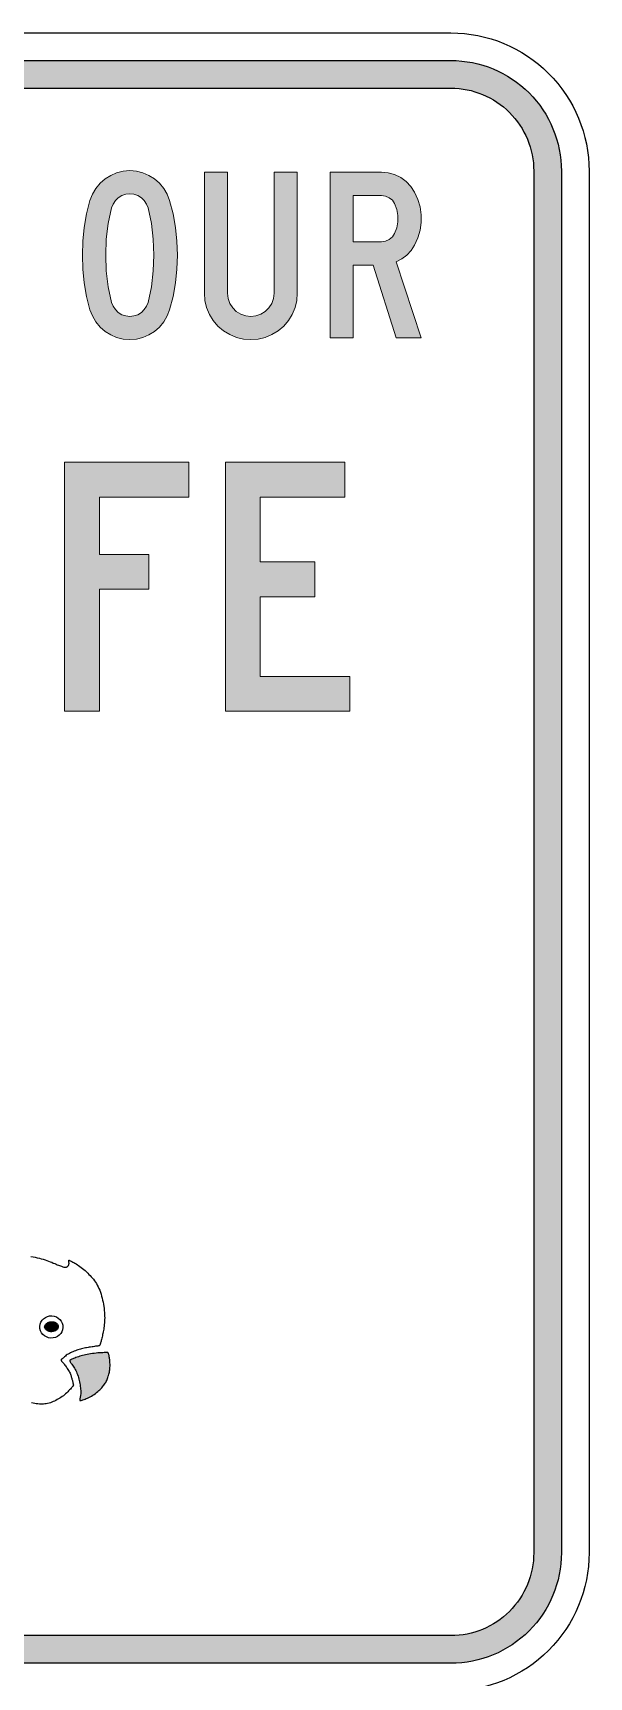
# Model space of a CAD drawing. Header units: millimetres. Extents: x 148 to 268, y 78 to 276.
# Drawn here: x 228.1 to 268.3, y 157.4 to 276.4 of the extents above; entities that cross this region are included whole.
import ezdxf

# ---------------------------------------------------------------- set-up
doc = ezdxf.new("R2010")
doc.units = ezdxf.units.MM
doc.layers.add('GREEN', color=96, linetype='Continuous')
doc.layers.add('L35', color=3, linetype='Continuous')

msp = doc.modelspace()

# ---------------------------------------------------------------- hatches: boundary and pattern name
at = {"layer": 'GREEN'}
h = msp.add_hatch(color=256, dxfattribs=at)
edge = h.paths.add_edge_path(flags=16)
edge.add_line((152.29, 166.42), (152.29, 266.42))
edge.add_arc((158.29, 266.42), 6, 90, 180, ccw=False)
edge.add_line((158.29, 272.42), (258.29, 272.42))
edge.add_arc((258.29, 266.42), 6, 0, 90, ccw=False)
edge.add_line((264.29, 266.42), (264.29, 166.42))
edge.add_arc((258.29, 166.42), 6, -90, 0, ccw=False)
edge.add_line((258.29, 160.42), (158.29, 160.42))
edge.add_arc((158.29, 166.42), 6, 180, 270, ccw=False)
edge = h.paths.add_edge_path()
edge.add_line((150.29, 166.42), (150.29, 266.42))
edge.add_arc((158.29, 266.42), 8, 90, 180, ccw=False)
edge.add_line((158.29, 274.42), (258.29, 274.42))
edge.add_arc((258.29, 266.42), 8, 0, 90, ccw=False)
edge.add_line((266.29, 266.42), (266.29, 166.42))
edge.add_arc((258.29, 166.42), 8, -90, 0, ccw=False)
edge.add_line((258.29, 158.42), (158.29, 158.42))
edge.add_arc((158.29, 166.42), 8, 180, 270, ccw=False)
h = msp.add_hatch(color=256, dxfattribs=at)
h.paths.add_polyline_path([(177.82, 266.34), (177.82, 254.34), (179.49, 254.34), (179.49, 259.61), (180.94, 259.61), (182.61, 254.34), (184.41, 254.34), (182.61, 259.85), (183.01, 260.07), (183.37, 260.34), (183.69, 260.67), (183.93, 261.06), (184.17, 261.58), (184.32, 262.13), (184.41, 262.69), (184.41, 263.26), (184.32, 263.83), (184.17, 264.37), (183.93, 264.89), (183.66, 265.31), (183.33, 265.66), (182.93, 265.95), (182.49, 266.16), (182.02, 266.29), (181.53, 266.34)])
h.paths.add_polyline_path([(181.53, 264.66), (181.82, 264.61), (182.1, 264.49), (182.32, 264.31), (182.49, 264.06), (182.64, 263.64), (182.73, 263.2), (182.73, 262.75), (182.64, 262.31), (182.49, 261.89), (182.32, 261.65), (182.1, 261.46), (181.82, 261.34), (181.53, 261.3), (179.49, 261.3), (179.49, 264.66)], flags=16)
h.paths.add_polyline_path([(167, 257.22), (166.96, 256.75), (166.86, 256.29), (166.68, 255.85), (166.43, 255.45), (166.12, 255.09), (165.76, 254.78), (165.36, 254.54), (164.93, 254.36), (164.47, 254.25), (164, 254.22), (163.49, 254.26), (163, 254.39), (162.53, 254.6), (162.12, 254.9), (161.76, 255.25), (161.46, 255.67), (161.24, 256.13), (160.94, 257.04), (160.71, 257.96), (160.57, 258.91), (160.49, 259.86), (160.49, 260.81), (160.57, 261.77), (160.71, 262.71), (160.94, 263.63), (161.24, 264.54), (161.46, 265), (161.76, 265.42), (162.12, 265.78), (162.53, 266.07), (163, 266.28), (163.49, 266.42), (164, 266.46), (164.47, 266.42), (164.93, 266.31), (165.36, 266.13), (165.76, 265.89), (166.12, 265.58), (166.43, 265.22), (166.68, 264.82), (166.86, 264.38), (166.96, 263.93), (167, 263.46), (165.32, 263.46), (165.28, 263.8), (165.14, 264.12), (164.94, 264.39), (164.66, 264.6), (164.35, 264.73), (164, 264.78), (163.69, 264.74), (163.4, 264.63), (163.15, 264.45), (162.94, 264.21), (162.8, 263.94), (162.53, 263.06), (162.34, 262.16), (162.22, 261.25), (162.18, 260.34), (162.22, 259.42), (162.34, 258.51), (162.53, 257.61), (162.8, 256.73), (162.94, 256.46), (163.15, 256.22), (163.4, 256.05), (163.69, 255.94), (164, 255.9), (164.35, 255.94), (164.66, 256.07), (164.94, 256.28), (165.14, 256.55), (165.28, 256.87), (165.32, 257.22), (165.32, 257.46), (167, 257.46)])
h.paths.add_polyline_path([(186.41, 254.34), (186.41, 266.34), (192.17, 266.34), (192.17, 264.66), (188.09, 264.66), (188.09, 261.54), (190.73, 261.54), (190.73, 259.86), (188.09, 259.86), (188.09, 256.01), (192.41, 256.01), (192.41, 254.34)])
h.paths.add_polyline_path([(172.94, 259.37), (171.26, 259.37), (172.1, 262.97)], flags=16)
h.paths.add_polyline_path([(168.38, 254.34), (171.14, 266.34), (173.06, 266.34), (175.82, 254.34), (174.13, 254.34), (173.29, 257.7), (170.9, 257.7), (170.06, 254.34)])
h.paths.add_polyline_path([(201.71, 254.34), (201.71, 266.34), (207.71, 266.34), (207.71, 264.66), (203.39, 264.66), (203.39, 261.89), (205.79, 261.89), (205.79, 260.22), (203.39, 260.22), (203.39, 254.34)])
h.paths.add_polyline_path([(215.29, 256.37), (215.54, 257.35), (215.71, 258.34), (215.81, 259.33), (215.86, 260.34), (215.81, 261.34), (215.71, 262.34), (215.54, 263.32), (215.29, 264.3), (215.12, 264.74), (214.87, 265.16), (214.58, 265.54), (214.21, 265.85), (213.81, 266.11), (213.36, 266.3), (212.89, 266.41), (212.41, 266.45), (211.93, 266.41), (211.46, 266.3), (211.03, 266.11), (210.62, 265.85), (210.26, 265.54), (209.95, 265.16), (209.71, 264.74), (209.53, 264.3), (209.29, 263.32), (209.11, 262.34), (209.01, 261.34), (208.98, 260.34), (209.01, 259.33), (209.11, 258.34), (209.29, 257.35), (209.53, 256.37), (209.71, 255.93), (209.95, 255.51), (210.26, 255.13), (210.62, 254.82), (211.03, 254.56), (211.46, 254.37), (211.93, 254.26), (212.41, 254.22), (212.89, 254.26), (213.36, 254.37), (213.81, 254.56), (214.21, 254.82), (214.58, 255.13), (214.87, 255.51), (215.12, 255.93)])
h.paths.add_polyline_path([(213.74, 256.91), (213.97, 258.04), (214.11, 259.19), (214.16, 260.34), (214.11, 261.48), (213.97, 262.63), (213.74, 263.76), (213.63, 264.03), (213.46, 264.28), (213.25, 264.49), (212.99, 264.65), (212.71, 264.74), (212.41, 264.78), (212.11, 264.74), (211.83, 264.65), (211.58, 264.49), (211.37, 264.28), (211.2, 264.03), (211.1, 263.76), (210.86, 262.63), (210.71, 261.48), (210.66, 260.34), (210.71, 259.19), (210.86, 258.04), (211.1, 256.91), (211.2, 256.64), (211.37, 256.39), (211.58, 256.19), (211.83, 256.02), (212.11, 255.93), (212.41, 255.9), (212.71, 255.93), (212.99, 256.02), (213.25, 256.19), (213.46, 256.39), (213.63, 256.64)], flags=16)
h.paths.add_polyline_path([(249.55, 266.34), (249.55, 254.34), (251.22, 254.34), (251.22, 259.61), (252.67, 259.61), (254.34, 254.34), (256.15, 254.34), (254.34, 259.85), (254.74, 260.07), (255.11, 260.34), (255.42, 260.67), (255.67, 261.06), (255.9, 261.58), (256.06, 262.13), (256.14, 262.69), (256.14, 263.26), (256.06, 263.83), (255.9, 264.37), (255.67, 264.89), (255.39, 265.31), (255.06, 265.66), (254.67, 265.95), (254.22, 266.16), (253.75, 266.29), (253.27, 266.34)])
h.paths.add_polyline_path([(253.27, 264.66), (253.56, 264.61), (253.83, 264.49), (254.06, 264.31), (254.22, 264.06), (254.39, 263.64), (254.46, 263.2), (254.46, 262.75), (254.39, 262.31), (254.22, 261.89), (254.06, 261.65), (253.83, 261.46), (253.56, 261.34), (253.27, 261.3), (251.22, 261.3), (251.22, 264.66)], flags=16)
h.paths.add_polyline_path([(243.81, 255.9), (243.45, 255.94), (243.09, 256.06), (242.77, 256.26), (242.51, 256.53), (242.3, 256.84), (242.18, 257.2), (242.14, 257.58), (242.14, 266.34), (240.46, 266.34), (240.46, 257.58), (240.5, 257.05), (240.62, 256.54), (240.82, 256.05), (241.1, 255.6), (241.44, 255.19), (241.84, 254.85), (242.29, 254.58), (242.78, 254.37), (243.29, 254.25), (243.81, 254.22), (244.34, 254.25), (244.86, 254.37), (245.34, 254.58), (245.8, 254.85), (246.2, 255.19), (246.54, 255.6), (246.81, 256.05), (247.02, 256.54), (247.14, 257.05), (247.17, 257.58), (247.17, 266.34), (245.5, 266.34), (245.5, 257.58), (245.45, 257.2), (245.33, 256.84), (245.13, 256.53), (244.86, 256.26), (244.55, 256.06), (244.19, 255.94)])
h.paths.add_polyline_path([(217.81, 266.34), (217.81, 254.34), (219.49, 254.34), (219.49, 259.61), (220.93, 259.61), (222.61, 254.34), (224.4, 254.34), (222.61, 259.85), (223.01, 260.07), (223.37, 260.34), (223.68, 260.67), (223.93, 261.06), (224.16, 261.58), (224.32, 262.13), (224.4, 262.69), (224.4, 263.26), (224.32, 263.83), (224.16, 264.37), (223.93, 264.89), (223.66, 265.31), (223.32, 265.66), (222.93, 265.95), (222.49, 266.16), (222.01, 266.29), (221.52, 266.34)])
h.paths.add_polyline_path([(221.52, 264.66), (221.82, 264.61), (222.1, 264.49), (222.32, 264.31), (222.49, 264.06), (222.64, 263.64), (222.72, 263.2), (222.72, 262.75), (222.64, 262.31), (222.49, 261.89), (222.32, 261.65), (222.1, 261.46), (221.82, 261.34), (221.52, 261.3), (219.49, 261.3), (219.49, 264.66)], flags=16)
h.paths.add_polyline_path([(236.39, 256.91), (236.63, 258.04), (236.76, 259.19), (236.81, 260.34), (236.76, 261.48), (236.63, 262.63), (236.39, 263.76), (236.28, 264.03), (236.11, 264.28), (235.9, 264.49), (235.64, 264.65), (235.36, 264.74), (235.06, 264.78), (234.77, 264.74), (234.49, 264.65), (234.23, 264.49), (234.02, 264.28), (233.85, 264.03), (233.75, 263.76), (233.51, 262.63), (233.36, 261.48), (233.32, 260.34), (233.36, 259.19), (233.51, 258.04), (233.75, 256.91), (233.85, 256.64), (234.02, 256.39), (234.23, 256.19), (234.49, 256.02), (234.77, 255.93), (235.06, 255.9), (235.36, 255.93), (235.64, 256.02), (235.9, 256.19), (236.11, 256.39), (236.28, 256.64)], flags=16)
h.paths.add_polyline_path([(237.94, 256.37), (238.19, 257.35), (238.36, 258.34), (238.47, 259.33), (238.51, 260.34), (238.47, 261.34), (238.36, 262.34), (238.19, 263.32), (237.94, 264.3), (237.77, 264.74), (237.53, 265.16), (237.22, 265.54), (236.86, 265.85), (236.45, 266.11), (236.01, 266.3), (235.54, 266.41), (235.06, 266.45), (234.58, 266.41), (234.11, 266.3), (233.68, 266.11), (233.27, 265.85), (232.91, 265.54), (232.6, 265.16), (232.36, 264.74), (232.18, 264.3), (231.94, 263.32), (231.76, 262.34), (231.66, 261.34), (231.63, 260.34), (231.66, 259.33), (231.76, 258.34), (231.94, 257.35), (232.18, 256.37), (232.36, 255.93), (232.6, 255.51), (232.91, 255.13), (233.27, 254.82), (233.68, 254.56), (234.11, 254.37), (234.58, 254.26), (235.06, 254.22), (235.54, 254.26), (236.01, 254.37), (236.45, 254.56), (236.86, 254.82), (237.22, 255.13), (237.53, 255.51), (237.77, 255.93)])
h = msp.add_hatch(color=256, dxfattribs=at)
h.paths.add_polyline_path([(168.27, 227.34), (165.58, 245.34), (168.09, 245.34), (169.53, 235.97), (171.33, 245.34), (173.49, 245.34), (175.29, 235.97), (176.73, 245.34), (179.25, 245.34), (176.55, 227.34), (174.03, 227.34), (172.41, 237.42), (170.79, 227.34)])
h.paths.add_polyline_path([(181.88, 227.34), (181.88, 245.34), (184.41, 245.34), (184.41, 227.34)])
h.paths.add_polyline_path([(188.14, 227.34), (188.14, 245.34), (190.66, 245.34), (190.66, 229.85), (197.14, 229.85), (197.14, 227.34)])
h.paths.add_polyline_path([(202.24, 229.85), (204.23, 229.85), (204.64, 229.9), (205.03, 230.01), (205.4, 230.2), (205.73, 230.44), (206.01, 230.74), (206.22, 231.09), (206.38, 231.48), (206.68, 232.67), (206.9, 233.88), (207.03, 235.11), (207.07, 236.34), (207.03, 237.57), (206.9, 238.79), (206.68, 240.01), (206.38, 241.19), (206.22, 241.58), (206.01, 241.93), (205.73, 242.23), (205.4, 242.48), (205.03, 242.66), (204.64, 242.78), (204.23, 242.82), (202.24, 242.82)], flags=16)
h.paths.add_polyline_path([(199.72, 227.34), (204.23, 227.34), (204.81, 227.37), (205.4, 227.49), (205.96, 227.67), (206.49, 227.91), (206.99, 228.23), (207.46, 228.61), (207.86, 229.03), (208.21, 229.51), (208.5, 230.02), (208.72, 230.58), (209.06, 231.7), (209.33, 232.84), (209.52, 234), (209.64, 235.16), (209.67, 236.34), (209.64, 237.51), (209.52, 238.67), (209.33, 239.84), (209.06, 240.97), (208.72, 242.1), (208.5, 242.65), (208.21, 243.16), (207.86, 243.64), (207.46, 244.07), (206.99, 244.44), (206.49, 244.76), (205.96, 245.01), (205.4, 245.19), (204.81, 245.3), (204.23, 245.34), (199.72, 245.34)])
h.paths.add_polyline_path([(212.5, 227.34), (212.5, 245.34), (215.01, 245.34), (215.01, 229.85), (221.49, 229.85), (221.49, 227.34)])
h.paths.add_polyline_path([(224.08, 227.34), (224.08, 245.34), (226.6, 245.34), (226.6, 227.34)])
h.paths.add_polyline_path([(230.34, 227.34), (230.34, 245.34), (239.33, 245.34), (239.33, 242.82), (232.86, 242.82), (232.86, 238.67), (236.45, 238.67), (236.45, 236.16), (232.86, 236.16), (232.86, 227.34)])
h.paths.add_polyline_path([(241.98, 227.34), (241.98, 245.34), (250.61, 245.34), (250.61, 242.82), (244.5, 242.82), (244.5, 238.14), (248.45, 238.14), (248.45, 235.61), (244.5, 235.61), (244.5, 229.85), (250.98, 229.85), (250.98, 227.34)])
h = msp.add_hatch(color=256, dxfattribs=at)
edge = h.paths.add_edge_path()
edge.add_spline(control_points=[(228.9, 182.76), (228.9, 182.68), (228.94, 182.61), (229.09, 182.48), (229.2, 182.43), (229.45, 182.41), (229.58, 182.44), (229.76, 182.53), (229.83, 182.59), (229.89, 182.71), (229.9, 182.77), (229.88, 182.89), (229.85, 182.95), (229.74, 183.06), (229.66, 183.1), (229.47, 183.15), (229.37, 183.15), (229.18, 183.11), (229.09, 183.06), (228.94, 182.93), (228.9, 182.84), (228.9, 182.76)], knot_values=[0, 0, 0, 0, 0.705328, 0.705328, 1.410657, 1.410657, 2.115985, 2.115985, 2.676952, 2.676952, 3.237919, 3.237919, 3.798885, 3.798885, 4.359852, 4.359852, 4.920818, 4.920818, 5.481785, 5.481785, 6.283185, 6.283185, 6.283185, 6.283185], degree=3, periodic=0)
msp.add_hatch(color=256, dxfattribs=at).paths.add_polyline_path([(231.16, 179.6), (231.2, 179.51), (231.24, 179.41), (231.28, 179.31), (231.32, 179.21), (231.35, 179.1), (231.38, 178.99), (231.4, 178.89), (231.43, 178.78), (231.45, 178.67), (231.47, 178.57), (231.48, 178.46), (231.49, 178.36), (231.5, 178.27), (231.51, 178.17), (231.51, 178.08), (231.51, 177.99), (231.51, 177.91), (231.5, 177.83), (231.49, 177.76), (231.48, 177.7), (231.47, 177.64), (231.46, 177.58), (231.45, 177.54), (231.45, 177.5), (231.44, 177.47), (231.44, 177.45), (231.44, 177.44), (231.45, 177.43), (231.46, 177.43), (231.48, 177.43), (231.51, 177.44), (231.55, 177.45), (231.61, 177.47), (231.67, 177.49), (231.75, 177.51), (231.83, 177.54), (231.91, 177.58), (232, 177.62), (232.1, 177.66), (232.19, 177.71), (232.29, 177.76), (232.38, 177.82), (232.48, 177.88), (232.57, 177.95), (232.66, 178.02), (232.74, 178.09), (232.82, 178.16), (232.9, 178.22), (232.96, 178.29), (233.03, 178.36), (233.09, 178.42), (233.14, 178.49), (233.19, 178.55), (233.24, 178.62), (233.28, 178.69), (233.32, 178.75), (233.36, 178.82), (233.39, 178.89), (233.42, 178.96), (233.45, 179.04), (233.48, 179.11), (233.51, 179.19), (233.53, 179.26), (233.55, 179.34), (233.57, 179.42), (233.59, 179.5), (233.6, 179.59), (233.62, 179.67), (233.62, 179.75), (233.63, 179.83), (233.64, 179.92), (233.64, 180), (233.64, 180.08), (233.63, 180.16), (233.63, 180.24), (233.62, 180.32), (233.61, 180.4), (233.6, 180.46), (233.59, 180.53), (233.58, 180.59), (233.57, 180.64), (233.56, 180.69), (233.55, 180.74), (233.54, 180.77), (233.53, 180.81), (233.52, 180.83), (233.51, 180.86), (233.5, 180.87), (233.5, 180.89), (233.49, 180.9), (233.48, 180.91), (233.47, 180.91), (233.44, 180.91), (233.41, 180.91), (233.36, 180.91), (233.29, 180.91), (233.21, 180.91), (233.11, 180.9), (233, 180.89), (232.88, 180.89), (232.75, 180.88), (232.62, 180.86), (232.49, 180.85), (232.36, 180.84), (232.23, 180.82), (232.1, 180.8), (231.98, 180.78), (231.86, 180.75), (231.75, 180.73), (231.64, 180.7), (231.54, 180.67), (231.44, 180.64), (231.34, 180.61), (231.25, 180.57), (231.16, 180.54), (231.08, 180.51), (231, 180.48), (230.94, 180.45), (230.88, 180.43), (230.83, 180.41), (230.8, 180.39), (230.77, 180.38), (230.75, 180.37), (230.73, 180.36), (230.73, 180.36), (230.72, 180.35), (230.72, 180.35), (230.72, 180.34), (230.72, 180.33), (230.72, 180.32), (230.72, 180.31), (230.73, 180.29), (230.74, 180.27), (230.75, 180.24), (230.77, 180.2), (230.8, 180.16), (230.83, 180.12), (230.87, 180.06), (230.91, 180), (230.96, 179.93), (231.01, 179.86), (231.06, 179.78), (231.11, 179.69)])

# ---------------------------------------------------------------- linework, layer by layer
for points in [[(150.29, 166.42), (150.29, 266.42, -0.414214), (158.29, 274.42), (258.29, 274.42, -0.414214), (266.29, 266.42), (266.29, 166.42, -0.414214), (258.29, 158.42), (158.29, 158.42, -0.414214)], [(152.29, 166.42), (152.29, 266.42, -0.414214), (158.29, 272.42), (258.29, 272.42, -0.414214), (264.29, 266.42), (264.29, 166.42, -0.414214), (258.29, 160.42), (158.29, 160.42, -0.414214)]]:
    msp.add_lwpolyline(points, format="xyb", close=True, dxfattribs=at)
at = {"layer": 'GREEN', "lineweight": 0}
for points in [[(237.94, 256.37), (238.19, 257.35), (238.36, 258.34), (238.47, 259.33), (238.51, 260.34), (238.47, 261.34), (238.36, 262.34), (238.19, 263.32), (237.94, 264.3), (237.77, 264.74), (237.53, 265.16), (237.22, 265.54), (236.86, 265.85), (236.45, 266.11), (236.01, 266.3), (235.54, 266.41), (235.06, 266.45), (234.58, 266.41), (234.11, 266.3), (233.68, 266.11), (233.27, 265.85), (232.91, 265.54), (232.6, 265.16), (232.36, 264.74), (232.18, 264.3), (231.94, 263.32), (231.76, 262.34), (231.66, 261.34), (231.63, 260.34), (231.66, 259.33), (231.76, 258.34), (231.94, 257.35), (232.18, 256.37), (232.36, 255.93), (232.6, 255.51), (232.91, 255.13), (233.27, 254.82), (233.68, 254.56), (234.11, 254.37), (234.58, 254.26), (235.06, 254.22), (235.54, 254.26), (236.01, 254.37), (236.45, 254.56), (236.86, 254.82), (237.22, 255.13), (237.53, 255.51), (237.77, 255.93), (237.94, 256.37), (237.94, 256.37)], [(236.39, 256.91), (236.63, 258.04), (236.76, 259.19), (236.81, 260.34), (236.76, 261.48), (236.63, 262.63), (236.39, 263.76), (236.28, 264.03), (236.11, 264.28), (235.9, 264.49), (235.64, 264.65), (235.36, 264.74), (235.06, 264.78), (234.77, 264.74), (234.49, 264.65), (234.23, 264.49), (234.02, 264.28), (233.85, 264.03), (233.75, 263.76), (233.51, 262.63), (233.36, 261.48), (233.32, 260.34), (233.36, 259.19), (233.51, 258.04), (233.75, 256.91), (233.85, 256.64), (234.02, 256.39), (234.23, 256.19), (234.49, 256.02), (234.77, 255.93), (235.06, 255.9), (235.36, 255.93), (235.64, 256.02), (235.9, 256.19), (236.11, 256.39), (236.28, 256.64), (236.39, 256.91), (236.39, 256.91)], [(230.34, 227.34), (230.34, 245.34), (239.33, 245.34), (239.33, 242.82), (232.86, 242.82), (232.86, 238.67), (236.45, 238.67), (236.45, 236.16), (232.86, 236.16), (232.86, 227.34), (230.34, 227.34), (230.34, 227.34)], [(241.98, 227.34), (241.98, 245.34), (250.61, 245.34), (250.61, 242.82), (244.5, 242.82), (244.5, 238.14), (248.45, 238.14), (248.45, 235.61), (244.5, 235.61), (244.5, 229.85), (250.98, 229.85), (250.98, 227.34), (241.98, 227.34), (241.98, 227.34)]]:
    msp.add_lwpolyline(points, dxfattribs=at)
for points in [[(243.81, 255.9), (243.45, 255.94), (243.09, 256.06), (242.77, 256.26), (242.51, 256.53), (242.3, 256.84), (242.18, 257.2), (242.14, 257.58), (242.14, 266.34), (240.46, 266.34), (240.46, 257.58), (240.5, 257.05), (240.62, 256.54), (240.82, 256.05), (241.1, 255.6), (241.44, 255.19), (241.84, 254.85), (242.29, 254.58), (242.78, 254.37), (243.29, 254.25), (243.81, 254.22), (244.34, 254.25), (244.86, 254.37), (245.34, 254.58), (245.8, 254.85), (246.2, 255.19), (246.54, 255.6), (246.81, 256.05), (247.02, 256.54), (247.14, 257.05), (247.17, 257.58), (247.17, 266.34), (245.5, 266.34), (245.5, 257.58), (245.45, 257.2), (245.33, 256.84), (245.13, 256.53), (244.86, 256.26), (244.55, 256.06), (244.19, 255.94)], [(249.55, 266.34), (249.55, 254.34), (251.22, 254.34), (251.22, 259.61), (252.67, 259.61), (254.34, 254.34), (256.15, 254.34), (254.34, 259.85), (254.74, 260.07), (255.11, 260.34), (255.42, 260.67), (255.67, 261.06), (255.9, 261.58), (256.06, 262.13), (256.14, 262.69), (256.14, 263.26), (256.06, 263.83), (255.9, 264.37), (255.67, 264.89), (255.39, 265.31), (255.06, 265.66), (254.67, 265.95), (254.22, 266.16), (253.75, 266.29), (253.27, 266.34)], [(253.27, 264.66), (253.56, 264.61), (253.83, 264.49), (254.06, 264.31), (254.22, 264.06), (254.39, 263.64), (254.46, 263.2), (254.46, 262.75), (254.39, 262.31), (254.22, 261.89), (254.06, 261.65), (253.83, 261.46), (253.56, 261.34), (253.27, 261.3), (251.22, 261.3), (251.22, 264.66)]]:
    msp.add_lwpolyline(points, close=True, dxfattribs=at)
at = {"layer": 'GREEN'}
msp.add_lwpolyline([(227.91, 187.87), (228.07, 187.84), (228.22, 187.81), (228.37, 187.77), (228.52, 187.74), (228.66, 187.7), (228.79, 187.66), (228.93, 187.61), (229.06, 187.57), (229.18, 187.53), (229.3, 187.48), (229.42, 187.44), (229.53, 187.39), (229.63, 187.35), (229.73, 187.31), (229.82, 187.27), (229.91, 187.24), (229.98, 187.2), (230.05, 187.18), (230.12, 187.15), (230.18, 187.13), (230.23, 187.12), (230.28, 187.1), (230.32, 187.09), (230.36, 187.09), (230.39, 187.09), (230.43, 187.09), (230.45, 187.09), (230.48, 187.1), (230.5, 187.11), (230.53, 187.12), (230.55, 187.13), (230.57, 187.15), (230.58, 187.16), (230.6, 187.18), (230.62, 187.2), (230.63, 187.22), (230.64, 187.24), (230.65, 187.26), (230.66, 187.29), (230.66, 187.32), (230.67, 187.35), (230.67, 187.39), (230.66, 187.42), (230.66, 187.46), (230.66, 187.49), (230.66, 187.52), (230.65, 187.55), (230.65, 187.57), (230.65, 187.58), (230.66, 187.59), (230.67, 187.6), (230.68, 187.59), (230.7, 187.58), (230.73, 187.57), (230.76, 187.55), (230.81, 187.53), (230.87, 187.5), (230.93, 187.46), (231.01, 187.42), (231.09, 187.37), (231.18, 187.32), (231.27, 187.27), (231.36, 187.21), (231.46, 187.14), (231.55, 187.07), (231.65, 187), (231.74, 186.92), (231.84, 186.84), (231.93, 186.75), (232.02, 186.66), (232.11, 186.57), (232.2, 186.48), (232.28, 186.39), (232.36, 186.3), (232.44, 186.21), (232.51, 186.11), (232.58, 186.01), (232.65, 185.9), (232.71, 185.79), (232.78, 185.67), (232.83, 185.55), (232.89, 185.42), (232.94, 185.28), (232.98, 185.14), (233.02, 185), (233.06, 184.85), (233.1, 184.7), (233.13, 184.55), (233.16, 184.4), (233.18, 184.25), (233.2, 184.11), (233.22, 183.96), (233.23, 183.82), (233.24, 183.68), (233.24, 183.55), (233.25, 183.42), (233.24, 183.29), (233.24, 183.17), (233.23, 183.05), (233.22, 182.93), (233.21, 182.82), (233.19, 182.71), (233.18, 182.61), (233.16, 182.5), (233.14, 182.4), (233.12, 182.3), (233.1, 182.21), (233.08, 182.11), (233.06, 182.02), (233.04, 181.94), (233.02, 181.86), (233, 181.79), (232.98, 181.73), (232.97, 181.67), (232.95, 181.62), (232.94, 181.57), (232.92, 181.53), (232.91, 181.5), (232.9, 181.47), (232.89, 181.45), (232.88, 181.43), (232.87, 181.42), (232.86, 181.41), (232.84, 181.4), (232.82, 181.39), (232.8, 181.39), (232.76, 181.38), (232.71, 181.37), (232.65, 181.37), (232.58, 181.36), (232.5, 181.34), (232.42, 181.33), (232.33, 181.32), (232.23, 181.3), (232.13, 181.29), (232.04, 181.27), (231.94, 181.25), (231.85, 181.24), (231.76, 181.22), (231.67, 181.2), (231.58, 181.18), (231.49, 181.16), (231.4, 181.13), (231.31, 181.1), (231.22, 181.08), (231.13, 181.04), (231.04, 181.01), (230.95, 180.97), (230.86, 180.94), (230.78, 180.9), (230.69, 180.85), (230.61, 180.8), (230.54, 180.76), (230.47, 180.71), (230.4, 180.65), (230.34, 180.6), (230.28, 180.56), (230.24, 180.51), (230.19, 180.47), (230.16, 180.44), (230.13, 180.42), (230.11, 180.4), (230.1, 180.38), (230.09, 180.36), (230.09, 180.35), (230.1, 180.34), (230.11, 180.32), (230.13, 180.3), (230.15, 180.27), (230.18, 180.24), (230.21, 180.2), (230.24, 180.16), (230.28, 180.11), (230.32, 180.06), (230.36, 180), (230.41, 179.95), (230.45, 179.88), (230.5, 179.82), (230.54, 179.75), (230.59, 179.68), (230.63, 179.61), (230.67, 179.55), (230.7, 179.48), (230.74, 179.41), (230.77, 179.35), (230.79, 179.28), (230.81, 179.22), (230.83, 179.16), (230.85, 179.1), (230.87, 179.04), (230.88, 178.99), (230.89, 178.93), (230.91, 178.88), (230.92, 178.83), (230.93, 178.78), (230.94, 178.74), (230.95, 178.7), (230.96, 178.66), (230.97, 178.63), (230.97, 178.6), (230.98, 178.58), (230.98, 178.56), (230.98, 178.55), (230.97, 178.53), (230.97, 178.51), (230.95, 178.49), (230.93, 178.46), (230.9, 178.43), (230.86, 178.38), (230.82, 178.33), (230.77, 178.27), (230.71, 178.2), (230.64, 178.13), (230.57, 178.06), (230.5, 177.99), (230.42, 177.92), (230.34, 177.85), (230.26, 177.78), (230.17, 177.72), (230.08, 177.66), (229.99, 177.6), (229.9, 177.55), (229.81, 177.5), (229.71, 177.45), (229.61, 177.4), (229.52, 177.36), (229.42, 177.32), (229.32, 177.28), (229.22, 177.25), (229.12, 177.22), (229.02, 177.2), (228.92, 177.19), (228.83, 177.18), (228.72, 177.17), (228.62, 177.17), (228.52, 177.18), (228.41, 177.19), (228.3, 177.2), (228.19, 177.22), (228.07, 177.24), (227.94, 177.26)], dxfattribs=at)
msp.add_lwpolyline([(231.16, 179.6), (231.2, 179.51), (231.24, 179.41), (231.28, 179.31), (231.32, 179.21), (231.35, 179.1), (231.38, 178.99), (231.4, 178.89), (231.43, 178.78), (231.45, 178.67), (231.47, 178.57), (231.48, 178.46), (231.49, 178.36), (231.5, 178.27), (231.51, 178.17), (231.51, 178.08), (231.51, 177.99), (231.51, 177.91), (231.5, 177.83), (231.49, 177.76), (231.48, 177.7), (231.47, 177.64), (231.46, 177.58), (231.45, 177.54), (231.45, 177.5), (231.44, 177.47), (231.44, 177.45), (231.44, 177.44), (231.45, 177.43), (231.46, 177.43), (231.48, 177.43), (231.51, 177.44), (231.55, 177.45), (231.61, 177.47), (231.67, 177.49), (231.75, 177.51), (231.83, 177.54), (231.91, 177.58), (232, 177.62), (232.1, 177.66), (232.19, 177.71), (232.29, 177.76), (232.38, 177.82), (232.48, 177.88), (232.57, 177.95), (232.66, 178.02), (232.74, 178.09), (232.82, 178.16), (232.9, 178.22), (232.96, 178.29), (233.03, 178.36), (233.09, 178.42), (233.14, 178.49), (233.19, 178.55), (233.24, 178.62), (233.28, 178.69), (233.32, 178.75), (233.36, 178.82), (233.39, 178.89), (233.42, 178.96), (233.45, 179.04), (233.48, 179.11), (233.51, 179.19), (233.53, 179.26), (233.55, 179.34), (233.57, 179.42), (233.59, 179.5), (233.6, 179.59), (233.62, 179.67), (233.62, 179.75), (233.63, 179.83), (233.64, 179.92), (233.64, 180), (233.64, 180.08), (233.63, 180.16), (233.63, 180.24), (233.62, 180.32), (233.61, 180.4), (233.6, 180.46), (233.59, 180.53), (233.58, 180.59), (233.57, 180.64), (233.56, 180.69), (233.55, 180.74), (233.54, 180.77), (233.53, 180.81), (233.52, 180.83), (233.51, 180.86), (233.5, 180.87), (233.5, 180.89), (233.49, 180.9), (233.48, 180.91), (233.47, 180.91), (233.44, 180.91), (233.41, 180.91), (233.36, 180.91), (233.29, 180.91), (233.21, 180.91), (233.11, 180.9), (233, 180.89), (232.88, 180.89), (232.75, 180.88), (232.62, 180.86), (232.49, 180.85), (232.36, 180.84), (232.23, 180.82), (232.1, 180.8), (231.98, 180.78), (231.86, 180.75), (231.75, 180.73), (231.64, 180.7), (231.54, 180.67), (231.44, 180.64), (231.34, 180.61), (231.25, 180.57), (231.16, 180.54), (231.08, 180.51), (231, 180.48), (230.94, 180.45), (230.88, 180.43), (230.83, 180.41), (230.8, 180.39), (230.77, 180.38), (230.75, 180.37), (230.73, 180.36), (230.73, 180.36), (230.72, 180.35), (230.72, 180.35), (230.72, 180.34), (230.72, 180.33), (230.72, 180.32), (230.72, 180.31), (230.73, 180.29), (230.74, 180.27), (230.75, 180.24), (230.77, 180.2), (230.8, 180.16), (230.83, 180.12), (230.87, 180.06), (230.91, 180), (230.96, 179.93), (231.01, 179.86), (231.06, 179.78), (231.11, 179.69)], close=True, dxfattribs=at)
msp.add_ellipse((229.39, 182.76), major_axis=(-0.84, 0.041), ratio=0.956502, dxfattribs=at)
msp.add_open_spline([(228.9, 182.76), (228.9, 182.68), (228.94, 182.61), (229.09, 182.48), (229.2, 182.43), (229.45, 182.41), (229.58, 182.44), (229.76, 182.53), (229.83, 182.59), (229.89, 182.71), (229.9, 182.77), (229.88, 182.89), (229.85, 182.95), (229.74, 183.06), (229.66, 183.1), (229.47, 183.15), (229.37, 183.15), (229.18, 183.11), (229.09, 183.06), (228.94, 182.93), (228.9, 182.84), (228.9, 182.76)], degree=3, knots=[0, 0, 0, 0, 0.705328, 0.705328, 1.410657, 1.410657, 2.115985, 2.115985, 2.676952, 2.676952, 3.237919, 3.237919, 3.798885, 3.798885, 4.359852, 4.359852, 4.920818, 4.920818, 5.481785, 5.481785, 6.283185, 6.283185, 6.283185, 6.283185], dxfattribs=at)
at = {"layer": 'L35'}
msp.add_lwpolyline([(148.29, 166.42), (148.29, 266.42, -0.414214), (158.29, 276.42), (258.29, 276.42, -0.414214), (268.29, 266.42), (268.29, 166.42, -0.414214), (258.29, 156.42), (158.29, 156.42, -0.414214)], format="xyb", close=True, dxfattribs=at)

doc.saveas('drawing.dxf')
